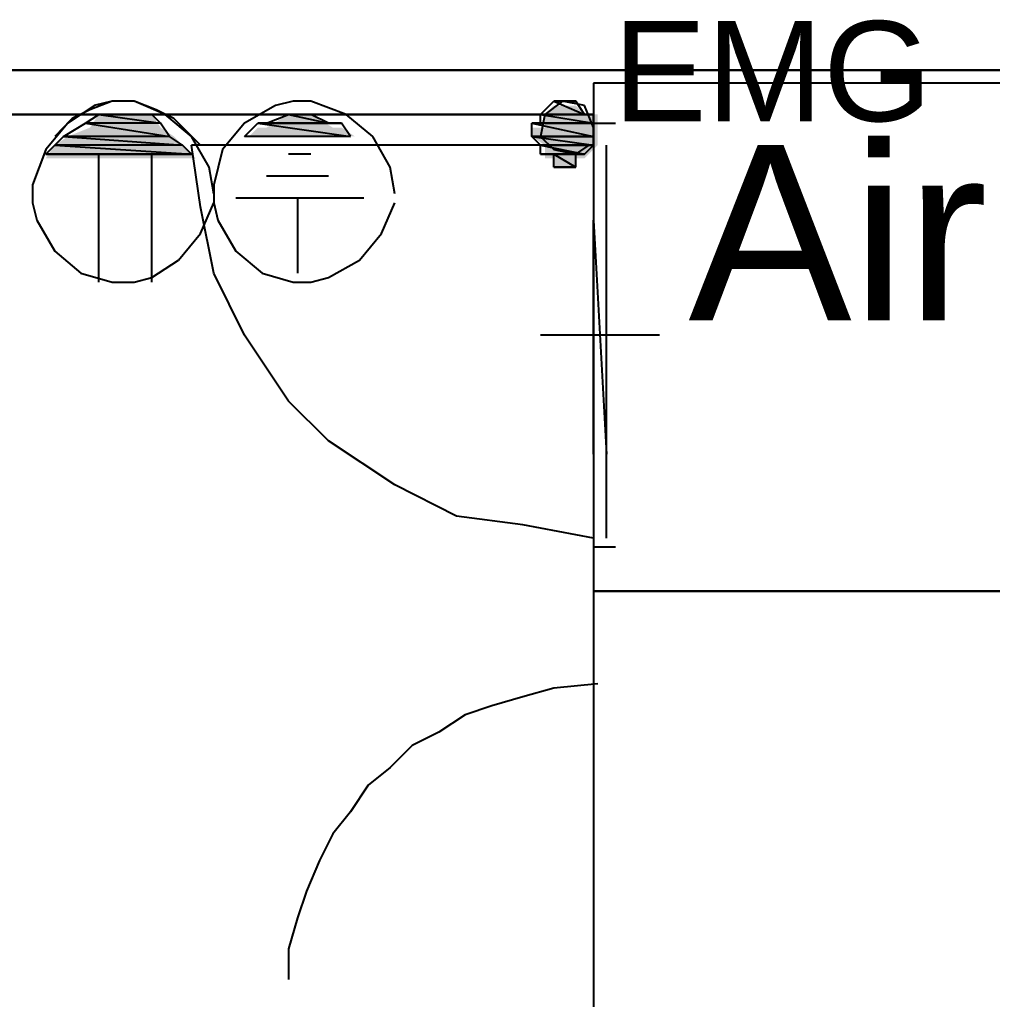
# Model space of a CAD drawing. Header units: millimetres. Extents: x 5 to 415, y 48 to 251.
# Drawn here: x 54.929 to 58.814, y 216.897 to 220.812 of the extents above; entities that cross this region are included whole.
import ezdxf

# ---------------------------------------------------------------- set-up
doc = ezdxf.new("R2010")
doc.units = ezdxf.units.MM
for name, color, linetype in [('H', 7, 'Continuous'), ('P', 7, 'Continuous'), ('T', 7, 'Continuous')]:
    doc.layers.add(name, color=color, linetype=linetype)

msp = doc.modelspace()

# ---------------------------------------------------------------- hatches: boundary and pattern name
at = {"layer": 'H', "linetype": 'Continuous'}
for points in [[(57.027, 220.433), (57.062, 220.468), (57.15, 220.468), (57.185, 220.433), (57.027, 220.433)], [(55.21, 220.38), (55.245, 220.433), (55.457, 220.433), (55.492, 220.38), (55.21, 220.38)], [(55.915, 220.38), (56.003, 220.433), (56.092, 220.433), (56.18, 220.38), (55.915, 220.38)], [(57.027, 220.38), (57.027, 220.433), (57.238, 220.433), (57.238, 220.38), (57.027, 220.38)], [(55.069, 220.31), (55.122, 220.345), (55.545, 220.345), (55.58, 220.31), (55.069, 220.31)], [(55.122, 220.345), (55.21, 220.38), (55.492, 220.38), (55.545, 220.345), (55.122, 220.345)], [(55.845, 220.345), (55.88, 220.38), (56.215, 220.38), (56.268, 220.345), (55.845, 220.345)], [(56.974, 220.345), (56.974, 220.38), (57.238, 220.38), (57.238, 220.345), (56.974, 220.345)], [(57.027, 220.31), (56.974, 220.345), (57.238, 220.345), (57.238, 220.31), (57.027, 220.31)], [(55.033, 220.257), (55.069, 220.31), (55.58, 220.31), (55.633, 220.257), (55.033, 220.257)], [(57.027, 220.257), (57.027, 220.31), (57.238, 220.31), (57.185, 220.257), (57.027, 220.257)], [(57.062, 220.222), (57.062, 220.257), (57.15, 220.257), (57.15, 220.222), (57.062, 220.222)]]:
    msp.add_hatch(color=256, dxfattribs=at).paths.add_polyline_path(points)

# ---------------------------------------------------------------- linework, layer by layer
at = {"layer": 'P'}
for points in [[(29.704, 220.61), (308.134, 220.61)], [(57.221, 220.61), (29.704, 220.61)], [(57.221, 220.61), (29.704, 220.61)], [(91.934, 220.61), (57.221, 220.61)], [(61.93, 220.557), (57.221, 220.557)], [(57.221, 220.557), (57.221, 218.528)], [(61.93, 220.557), (57.221, 220.557)], [(57.221, 220.557), (57.221, 218.528)], [(55.227, 220.468), (55.122, 220.398)], [(55.227, 220.468), (55.122, 220.398)], [(55.298, 220.486), (55.21, 220.451)], [(55.298, 220.486), (55.227, 220.468)], [(55.298, 220.486), (55.227, 220.468)], [(55.386, 220.486), (55.298, 220.486)], [(55.386, 220.486), (55.298, 220.486)], [(55.386, 220.486), (55.298, 220.486)], [(55.51, 220.433), (55.386, 220.486)], [(55.51, 220.433), (55.386, 220.486)], [(55.474, 220.451), (55.386, 220.486)], [(55.951, 220.468), (55.827, 220.398)], [(56.021, 220.486), (55.951, 220.468)], [(56.092, 220.486), (56.021, 220.486)], [(56.233, 220.433), (56.092, 220.486)], [(57.009, 220.433), (57.062, 220.486)], [(57.097, 220.486), (57.027, 220.433)], [(57.097, 220.486), (57.062, 220.486)], [(57.062, 220.486), (57.097, 220.486)], [(57.15, 220.486), (57.062, 220.486)], [(57.062, 220.486), (57.15, 220.486)], [(57.062, 220.486), (57.15, 220.486)], [(57.15, 220.486), (57.062, 220.486)], [(57.15, 220.486), (57.062, 220.486)], [(57.062, 220.486), (57.185, 220.433)], [(57.062, 220.486), (57.185, 220.433)], [(57.185, 220.468), (57.097, 220.486)], [(57.15, 220.486), (57.15, 220.486)], [(57.15, 220.486), (57.15, 220.486)], [(57.15, 220.486), (57.15, 220.486)], [(57.15, 220.486), (57.15, 220.486)], [(57.185, 220.433), (57.15, 220.486)], [(57.221, 220.38), (57.185, 220.468)], [(29.88, 220.433), (57.221, 220.433)], [(29.88, 220.433), (57.221, 220.433)], [(57.221, 220.433), (29.88, 220.433)], [(55.21, 220.451), (55.139, 220.416)], [(55.192, 220.398), (55.245, 220.433)], [(55.457, 220.433), (55.245, 220.433)], [(55.245, 220.433), (55.316, 220.433)], [(55.457, 220.433), (55.245, 220.433)], [(55.245, 220.433), (55.492, 220.398)], [(55.245, 220.433), (55.492, 220.398)], [(55.316, 220.433), (55.457, 220.433)], [(55.368, 220.433), (55.457, 220.433)], [(55.457, 220.433), (55.368, 220.433)], [(55.492, 220.398), (55.457, 220.433)], [(55.545, 220.416), (55.474, 220.451)], [(55.615, 220.345), (55.51, 220.433)], [(55.615, 220.345), (55.51, 220.433)], [(55.915, 220.398), (56.003, 220.433)], [(56.039, 220.433), (56.003, 220.433)], [(56.003, 220.433), (56.039, 220.433)], [(56.092, 220.433), (56.003, 220.433)], [(56.003, 220.433), (56.162, 220.398)], [(56.003, 220.433), (56.162, 220.398)], [(56.162, 220.398), (56.092, 220.433)], [(56.339, 220.345), (56.233, 220.433)], [(57.027, 220.433), (57.009, 220.345)], [(57.185, 220.433), (57.009, 220.433)], [(57.185, 220.433), (57.009, 220.433)], [(57.009, 220.433), (57.185, 220.433)], [(57.009, 220.433), (57.185, 220.433)], [(57.185, 220.433), (57.009, 220.433)], [(57.221, 220.433), (57.009, 220.433)], [(57.009, 220.433), (57.221, 220.433)], [(57.221, 220.433), (57.009, 220.433)], [(57.009, 220.433), (57.185, 220.433)], [(57.221, 220.433), (57.009, 220.433)], [(57.009, 220.433), (57.221, 220.398)], [(57.009, 220.433), (57.221, 220.398)], [(57.009, 220.398), (57.009, 220.433)], [(57.185, 220.433), (57.185, 220.433)], [(57.185, 220.433), (57.185, 220.433)], [(57.185, 220.433), (57.221, 220.433)], [(57.221, 220.433), (57.221, 117.863)], [(57.221, 220.398), (57.221, 220.433)], [(55.122, 220.398), (55.033, 220.292)], [(55.122, 220.398), (55.033, 220.292)], [(55.139, 220.416), (55.069, 220.345)], [(55.104, 220.345), (55.192, 220.398)], [(55.492, 220.398), (55.192, 220.398)], [(55.492, 220.398), (55.192, 220.398)], [(55.192, 220.398), (55.527, 220.345)], [(55.192, 220.398), (55.527, 220.345)], [(55.527, 220.345), (55.492, 220.398)], [(55.651, 220.31), (55.545, 220.416)], [(55.827, 220.398), (55.739, 220.292)], [(55.827, 220.345), (55.88, 220.398)], [(56.215, 220.398), (55.88, 220.398)], [(55.88, 220.398), (55.915, 220.398)], [(56.215, 220.398), (55.88, 220.398)], [(55.88, 220.398), (56.25, 220.345)], [(55.88, 220.398), (56.25, 220.345)], [(56.162, 220.398), (55.915, 220.398)], [(56.162, 220.398), (55.915, 220.398)], [(55.915, 220.398), (56.215, 220.398)], [(55.915, 220.398), (56.215, 220.398)], [(56.215, 220.398), (56.162, 220.398)], [(56.25, 220.345), (56.215, 220.398)], [(57.009, 220.398), (56.974, 220.398)], [(56.974, 220.398), (57.221, 220.398)], [(57.221, 220.398), (56.974, 220.398)], [(56.974, 220.398), (57.221, 220.345)], [(56.974, 220.398), (57.221, 220.345)], [(56.974, 220.345), (56.974, 220.398)], [(57.221, 220.398), (57.009, 220.398)], [(57.221, 220.398), (57.009, 220.398)], [(57.009, 220.398), (57.221, 220.398)], [(57.221, 220.398), (57.009, 220.398)], [(57.221, 220.398), (57.309, 220.398)], [(57.221, 220.398), (57.221, 220.398)], [(57.221, 220.345), (57.221, 220.398)], [(55.069, 220.31), (55.104, 220.345)], [(55.527, 220.345), (55.104, 220.345)], [(55.527, 220.345), (55.104, 220.345)], [(55.104, 220.345), (55.58, 220.31)], [(55.104, 220.345), (55.58, 220.31)], [(55.58, 220.31), (55.527, 220.345)], [(55.686, 220.222), (55.615, 220.345)], [(55.686, 220.222), (55.615, 220.345)], [(56.25, 220.345), (55.827, 220.345)], [(56.25, 220.345), (55.827, 220.345)], [(56.409, 220.222), (56.339, 220.345)], [(57.221, 220.345), (56.974, 220.345)], [(57.221, 220.345), (56.974, 220.345)], [(56.974, 220.345), (57.221, 220.345)], [(56.974, 220.345), (57.221, 220.345)], [(57.221, 220.345), (56.974, 220.345)], [(57.221, 220.345), (56.974, 220.345)], [(56.974, 220.345), (57.221, 220.31)], [(56.974, 220.345), (57.221, 220.31)], [(57.009, 220.31), (56.974, 220.345)], [(57.009, 220.345), (57.062, 220.292)], [(57.221, 220.345), (57.221, 220.345)], [(57.221, 220.345), (57.221, 220.345)], [(57.221, 220.31), (57.221, 220.345)], [(55.033, 220.274), (55.069, 220.31)], [(55.58, 220.31), (55.069, 220.31)], [(55.58, 220.31), (55.069, 220.31)], [(55.069, 220.31), (55.615, 220.274)], [(55.069, 220.31), (55.615, 220.274)], [(55.615, 220.274), (55.58, 220.31)], [(57.221, 220.31), (55.615, 220.31)], [(55.651, 220.063), (55.615, 220.31)], [(57.221, 220.31), (57.009, 220.31)], [(57.221, 220.31), (57.009, 220.31)], [(57.009, 220.31), (57.221, 220.31)], [(57.009, 220.31), (57.221, 220.31)], [(57.221, 220.31), (57.009, 220.31)], [(57.221, 220.31), (57.009, 220.31)], [(57.009, 220.31), (57.185, 220.274)], [(57.009, 220.31), (57.185, 220.274)], [(57.009, 220.274), (57.009, 220.31)], [(57.15, 220.274), (57.203, 220.31)], [(57.185, 220.274), (57.221, 220.31)], [(57.221, 220.31), (57.221, 218.74)], [(57.221, 220.31), (57.221, 220.31)], [(57.221, 220.31), (57.221, 220.31)], [(57.273, 218.74), (57.273, 220.31)], [(55.033, 220.292), (54.98, 220.151)], [(55.033, 220.292), (54.98, 220.151)], [(55.615, 220.274), (55.033, 220.274)], [(55.033, 220.274), (55.615, 220.274)], [(55.245, 219.763), (55.245, 220.274)], [(55.457, 219.763), (55.457, 220.274)], [(55.739, 220.292), (55.704, 220.151)], [(56.092, 220.274), (56.003, 220.274)], [(57.185, 220.274), (57.009, 220.274)], [(57.185, 220.274), (57.009, 220.274)], [(57.009, 220.274), (57.185, 220.274)], [(57.009, 220.274), (57.185, 220.274)], [(57.185, 220.274), (57.009, 220.274)], [(57.185, 220.274), (57.009, 220.274)], [(57.009, 220.274), (57.15, 220.274)], [(57.009, 220.274), (57.15, 220.274)], [(57.062, 220.274), (57.009, 220.274)], [(57.062, 220.292), (57.15, 220.274)], [(57.15, 220.274), (57.062, 220.274)], [(57.15, 220.274), (57.062, 220.274)], [(57.062, 220.274), (57.15, 220.222)], [(57.062, 220.274), (57.15, 220.222)], [(57.062, 220.222), (57.062, 220.274)], [(57.15, 220.274), (57.185, 220.274)], [(57.15, 220.222), (57.15, 220.274)], [(57.185, 220.274), (57.185, 220.274)], [(57.185, 220.274), (57.185, 220.274)], [(55.704, 220.116), (55.686, 220.222)], [(55.704, 220.116), (55.686, 220.222)], [(56.427, 220.116), (56.409, 220.222)], [(57.15, 220.222), (57.062, 220.222)], [(57.097, 220.222), (57.062, 220.222)], [(57.062, 220.222), (57.097, 220.222)], [(57.097, 220.222), (57.15, 220.222)], [(57.15, 220.222), (57.097, 220.222)], [(54.98, 220.151), (54.98, 220.08)], [(54.98, 220.151), (54.98, 220.08)], [(55.704, 220.151), (55.704, 220.08)], [(56.162, 220.186), (55.915, 220.186)], [(54.98, 220.08), (54.998, 220.01)], [(54.98, 220.08), (54.998, 220.01)], [(55.651, 219.957), (55.704, 220.08)], [(55.651, 219.957), (55.704, 220.08)], [(55.704, 220.08), (55.721, 220.01)], [(56.303, 220.098), (55.792, 220.098)], [(56.039, 220.098), (56.039, 219.798)], [(56.374, 219.957), (56.427, 220.08)], [(55.704, 219.798), (55.651, 220.063)], [(54.998, 220.01), (55.069, 219.886)], [(54.998, 220.01), (55.069, 219.886)], [(55.721, 220.01), (55.792, 219.886)], [(57.221, 219.075), (57.221, 220.01)], [(57.221, 220.01), (57.273, 219.075)], [(55.563, 219.851), (55.651, 219.957)], [(55.563, 219.851), (55.651, 219.957)], [(56.286, 219.851), (56.374, 219.957)], [(57.221, 219.922), (57.221, 219.128)], [(55.069, 219.886), (55.174, 219.798)], [(55.069, 219.886), (55.174, 219.798)], [(55.792, 219.886), (55.898, 219.798)], [(55.457, 219.781), (55.563, 219.851)], [(55.457, 219.781), (55.563, 219.851)], [(56.162, 219.781), (56.286, 219.851)], [(55.174, 219.798), (55.298, 219.763)], [(55.174, 219.798), (55.298, 219.763)], [(55.827, 219.551), (55.704, 219.798)], [(55.898, 219.798), (56.021, 219.763)], [(55.298, 219.763), (55.386, 219.763)], [(55.298, 219.763), (55.386, 219.763)], [(55.386, 219.763), (55.457, 219.781)], [(55.386, 219.763), (55.457, 219.781)], [(56.021, 219.763), (56.092, 219.763)], [(56.092, 219.763), (56.162, 219.781)], [(56.003, 219.287), (55.827, 219.551)], [(57.485, 219.551), (57.009, 219.551)], [(56.162, 219.128), (56.003, 219.287)], [(56.427, 218.952), (56.162, 219.128)], [(56.674, 218.828), (56.427, 218.952)], [(56.938, 218.793), (56.674, 218.828)], [(57.221, 218.74), (56.938, 218.793)], [(57.221, 218.705), (57.309, 218.705)], [(61.93, 218.528), (57.221, 218.528)], [(57.221, 218.528), (57.221, 216.5)], [(57.221, 218.528), (61.93, 218.528)], [(61.93, 218.528), (57.221, 218.528)], [(57.221, 218.528), (57.221, 216.5)], [(57.238, 218.158), (57.062, 218.14)], [(57.062, 218.14), (56.938, 218.105)], [(56.938, 218.105), (56.815, 218.07)], [(56.815, 218.07), (56.709, 218.034)], [(56.709, 218.034), (56.603, 217.964)], [(56.603, 217.964), (56.497, 217.911)], [(56.497, 217.911), (56.409, 217.823)], [(56.409, 217.823), (56.321, 217.752)], [(56.321, 217.752), (56.25, 217.646)], [(56.25, 217.646), (56.18, 217.558)], [(56.18, 217.558), (56.127, 217.452)], [(56.127, 217.452), (56.074, 217.329)], [(56.074, 217.329), (56.039, 217.223)], [(56.039, 217.223), (56.003, 217.099)], [(56.003, 217.099), (56.003, 216.976)]]:
    msp.add_lwpolyline(points, dxfattribs=at)

# ---------------------------------------------------------------- texts
at = {"layer": 'T', "attachment_point": 7}
for s, insert, char_height in [('{\\fArial|b0|i0|c0|p18;EMG}', (57.3, 220.4), 0.4), ('{\\fArial|b0|i0|c0|p18;Air Lock}', (57.6, 219.6), 0.7)]:
    msp.add_mtext(s, dxfattribs=dict(at, insert=insert, char_height=char_height))

doc.saveas('drawing.dxf')
